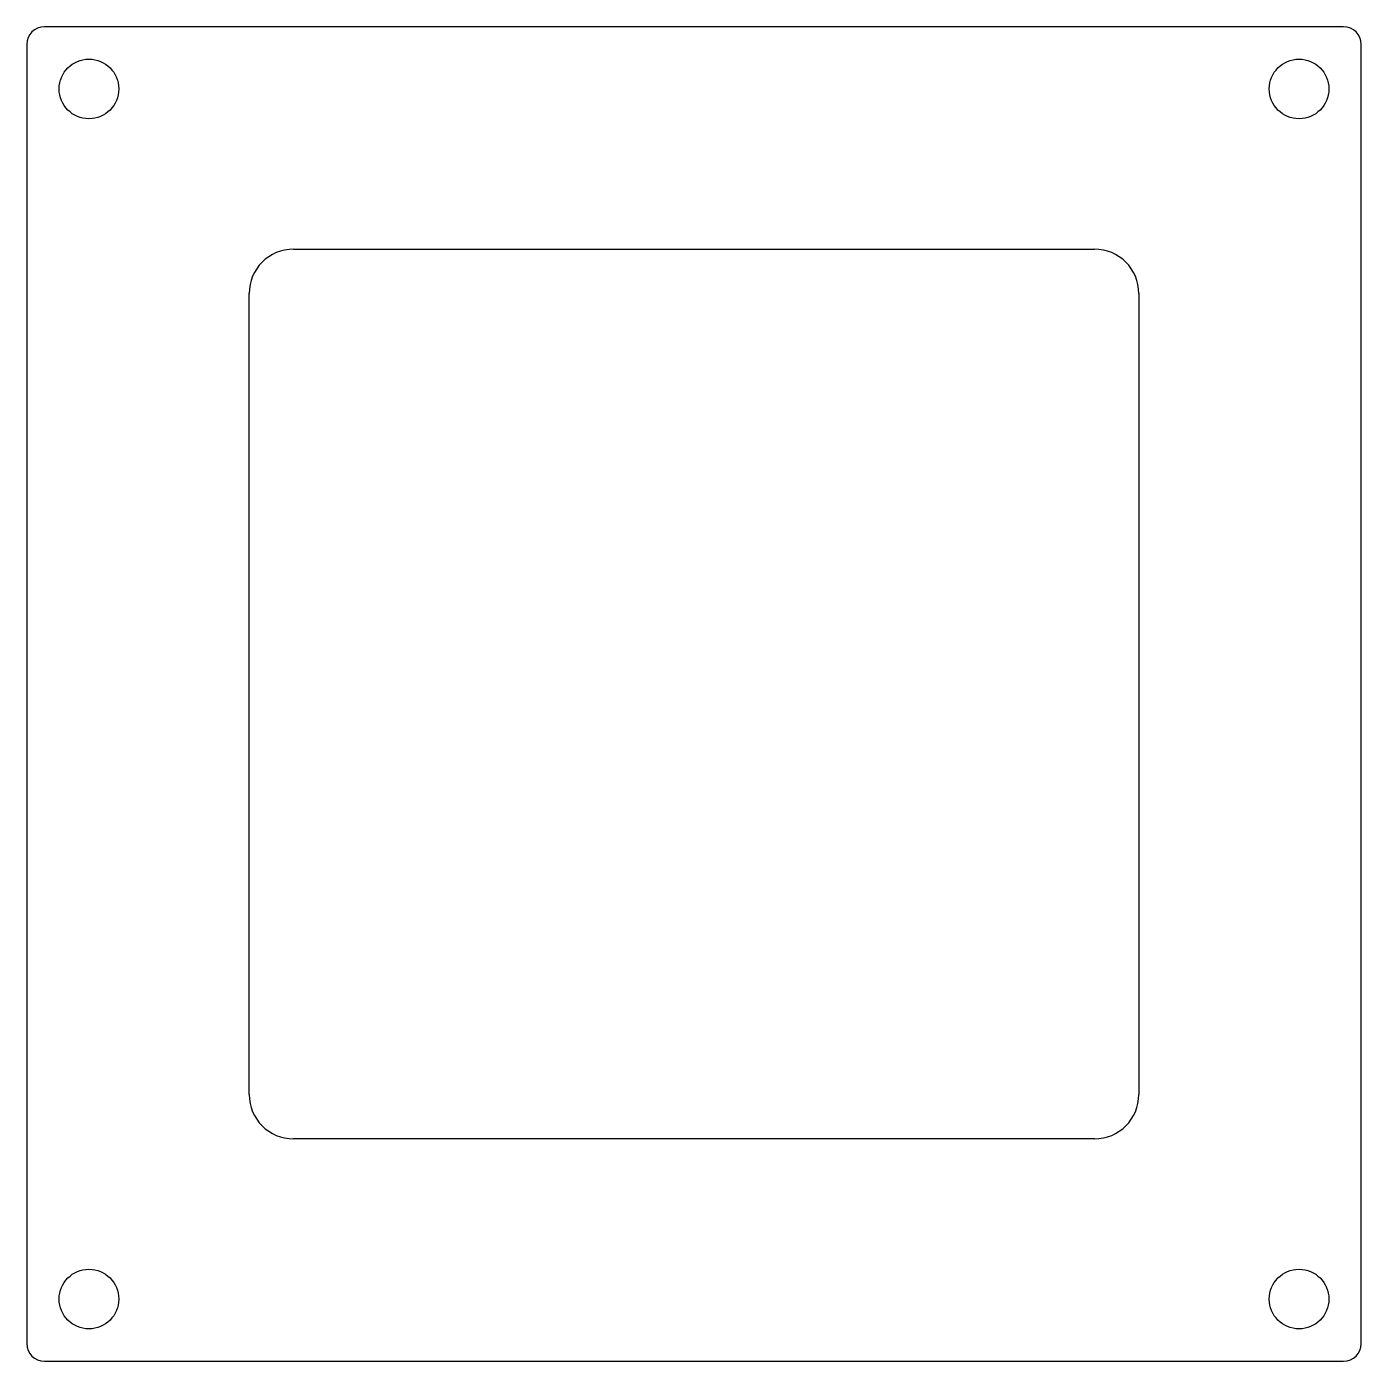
# Model space of a CAD drawing. Header units: millimetres. Extents: x -76 to 74, y -74 to 76.
import ezdxf

# ---------------------------------------------------------------- set-up
doc = ezdxf.new("R2010")
doc.units = ezdxf.units.MM
doc.layers.get('0').update_dxf_attribs({"lineweight": 25, "true_color": 0xffffff})

msp = doc.modelspace()

# ---------------------------------------------------------------- linework, layer by layer
for p, q in [((72.5, 75.5), (-73.5, 75.5)), ((-75.5, 73.5), (-75.5, -72.5)), ((74.5, -72.5), (74.5, 73.5)), ((-45.5, 50.5), (44.5, 50.5)), ((-50.5, -44.5), (-50.5, 45.5)), ((49.5, 45.5), (49.5, -44.5)), ((44.5, -49.5), (-45.5, -49.5)), ((-73.5, -74.5), (72.5, -74.5))]:
    msp.add_line(p, q)
for centre in [(-68.5, 68.5), (67.5, 68.5), (-68.5, -67.5), (67.5, -67.5)]:
    msp.add_circle(centre, 3.35)
for centre, radius, start, end in [((-73.5, 73.5), 2, 90, 180), ((72.5, 73.5), 2, 0, 90), ((-45.5, 45.5), 5, 90, 180), ((44.5, 45.5), 5, 0, 90), ((-45.5, -44.5), 5, 180, 270), ((44.5, -44.5), 5, 270, 0), ((-73.5, -72.5), 2, 180, 270), ((72.5, -72.5), 2, 270, 0)]:
    msp.add_arc(centre, radius, start, end)

doc.saveas('drawing.dxf')
